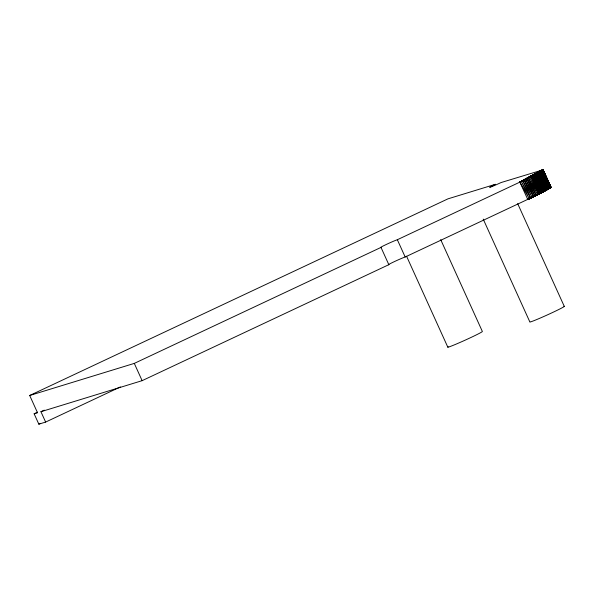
<?xml version="1.0" encoding="UTF-8"?>
<svg xmlns="http://www.w3.org/2000/svg" width="594" height="594" viewBox="0 0 594 594"><rect width="100%" height="100%" fill="white"/><g stroke="black" fill="none" stroke-linecap="round" stroke-linejoin="round"><path stroke-width="0.89" d="M45.627 422.074L40.927 411.716L142.129 380.665L388.832 264.679A9.489 0.401 -24.4 0 1 394.178 261.709A9.489 0.401 -24.4 0 1 405.175 257.002L527.71 199.391L545.114 190.837L550.98 187.192L542.961 169.839L501.098 182.544L496.636 184.578A9.489 0.401 -24.4 0 1 489.649 187.348A9.489 0.401 -24.4 0 1 495.448 184.281L447.958 198.849L29.7 395.485L37.533 412.756L34.14 413.795L38.84 424.161L45.627 422.074L120.374 386.932M530.672 197.988L521.369 181.415L529.202 198.686L519.876 182.12L522.839 180.717L530.672 197.988L527.71 199.391L519.876 182.12L536.36 174.049L543.124 170.01L519.876 182.12L397.341 239.731A9.489 0.401 -24.4 0 0 386.345 244.438A9.489 0.401 -24.4 0 0 380.999 247.408L134.296 363.394L29.7 395.485M541.728 170.084L519.876 182.12L528.385 178.052L536.219 195.322L534.89 195.968L525.683 179.358L519.876 182.12L541.245 170.226M533.249 196.31L527.71 199.391L533.523 196.629L525.683 179.358L524.279 180.034L532.113 197.305L522.839 180.717M536.612 194.49L527.71 199.391L534.89 195.968L527.056 178.697L519.876 182.12L542.144 169.973M533.278 196.354L527.71 199.391L536.219 195.322L527.056 178.697M536.597 194.587L527.71 199.391L539.946 193.481L530.917 176.804L519.876 182.12L542.493 169.899M536.701 194.572L527.71 199.391L541.089 192.909L532.113 176.21L519.876 182.12L542.768 169.854M535.669 195.159L527.71 199.391L542.181 192.352L533.256 175.638L519.876 182.12L542.961 169.839M539.649 193.043L541.245 192.196M547.616 188.81L550.98 187.192L547.765 188.877M543.718 190.941L527.71 199.391L543.22 191.825L534.348 175.082L519.876 182.12L543.087 169.869L550.957 187.281L547.75 188.951M547.72 188.825L550.928 187.14L543.146 169.921L519.876 182.12L535.38 174.554L544.193 191.32L527.71 199.391L543.755 190.978M546.146 189.79L527.71 199.391L538.751 194.075L530.917 176.804M543.027 170.136L550.861 187.407L527.71 199.391L545.114 190.837L536.36 174.049L519.876 182.12L543.027 170.136L550.957 187.281M542.857 170.292L550.69 187.563L527.71 199.391L545.975 190.377L537.28 173.567L519.876 182.12L542.857 170.292L550.861 187.407M542.619 170.485L550.452 187.756L527.71 199.391L546.77 189.946L538.142 173.106L519.876 182.12L542.619 170.485L550.69 187.563M542.3 170.701L550.133 187.971L527.71 199.391L547.505 189.545L538.936 172.676L519.876 182.12L542.3 170.701L550.452 187.756M541.914 170.961L549.747 188.224L527.71 199.391L548.165 189.174L539.671 172.275L519.876 182.12L541.914 170.961L550.133 187.971M541.461 171.243L549.294 188.513L527.71 199.391L548.767 188.825L540.332 171.904L519.876 182.12L541.461 171.243L549.747 188.224M519.876 182.12L540.926 171.555L549.294 188.513M34.14 413.795L37.504 412.214M40.927 411.716L44.283 410.135M38.84 424.161L40.526 423.366M550.326 187.169L550.801 187.11L543.087 169.869M524.279 180.034L533.523 196.629M528.385 178.052L537.503 194.691L529.67 177.42L538.751 194.075M545.374 175.609L543.139 170.678L544.208 173.151M546.124 177.257L548.359 182.187M549.108 183.836L550.601 187.125L543.324 170.664M540.926 171.555L548.767 188.825M540.332 171.904L548.165 189.174M539.671 172.275L547.505 189.545M538.936 172.676L546.77 189.946M538.142 173.106L545.975 190.377M537.28 173.567L545.114 190.837M536.36 174.049L544.193 191.32M535.38 174.554L543.22 191.825M534.348 175.082L542.181 192.352M533.256 175.638L541.089 192.909M532.113 176.21L539.946 193.481M517.678 203.653L564.3 306.437M483.212 219.112L529.833 321.896A18.978 0.794 -24.4 0 0 547.928 314.649A18.978 0.794 -24.4 0 0 564.077 306.311M440.696 239.627L482.358 331.459A18.978 0.794 -24.4 0 1 463.699 340.815A18.978 0.794 -24.4 0 1 448.188 346.785M406.548 256.192L447.824 347.178M397.341 239.731L405.175 257.002M380.999 247.408L388.832 264.679M134.296 363.394L142.129 380.665M546.005 177.272L547.089 179.744"/></g></svg>
